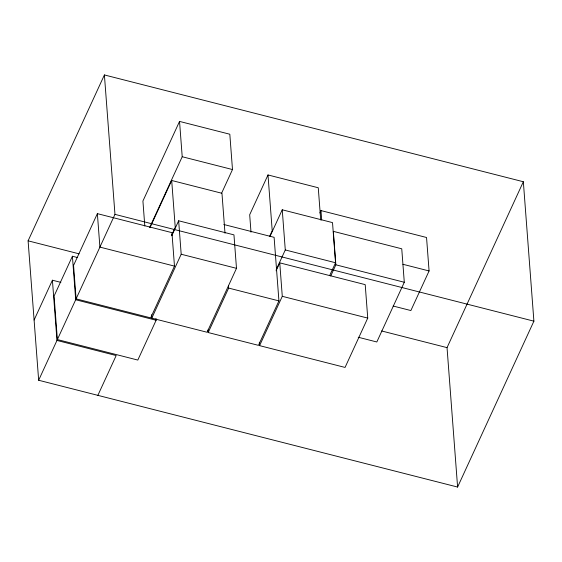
<?xml version="1.0" encoding="UTF-8"?>
<svg xmlns="http://www.w3.org/2000/svg" width="562" height="562" viewBox="0 0 562 562"><rect width="100%" height="100%" fill="white"/><g stroke="black" fill="none" stroke-linecap="round" stroke-linejoin="round"><path stroke-width="0.84" d="M28.1 240.831L104.399 74.943L523.341 181.744L533.9 321.169L457.601 487.057L38.659 380.256L28.1 240.831L79.087 253.834M34.099 320.031L52.414 280.213L60.872 282.37M77.479 257.544L72.4 256.244L54.085 296.062L57.38 339.56L137.816 360.066L156.131 320.249L155.997 318.513M97.374 213.644L73.566 265.397L76.102 298.865L150.672 317.874L174.473 266.114L171.944 232.654L97.374 213.644L99.903 247.104L174.473 266.114M38.659 380.256L114.964 214.368L104.399 74.943M221.498 193.44L232.492 169.548L229.816 134.227L179.538 121.413L142.917 201.041L144.806 226.022M149.618 227.603L182.214 156.735L179.538 121.413M150.047 227.533L171.691 180.479L221.962 193.293L224.99 233.202M97.872 395.353L116.179 355.542L56.973 340.446L52.414 280.213M171.572 235.302L175.239 227.329L171.691 180.479M171.754 235.766L178.653 220.775L233.954 234.867L236.49 268.334L207.09 332.254L151.789 318.155L151.529 314.727M151.789 318.155L181.189 254.235L178.653 220.775M320.705 220.009L318.268 187.764L267.997 174.951L249.683 214.768L251.003 232.19M223.838 224.505L274.108 237.319L278.928 300.895L258.478 345.356L208.207 332.542L228.65 288.081L228.453 285.468M269.655 236.293L272.219 230.722L267.997 174.951M269.915 236.595L282.243 209.788L332.514 222.608L335.556 262.756L329.753 275.373M276.223 269.655L285.285 249.942L282.243 209.788M276.09 270.807L279.75 262.854L365.209 284.639L367.745 318.099L345.054 367.429L259.595 345.637L259.335 342.209M319.876 212.956L320.972 210.581L426.544 237.494L429.08 270.954L410.871 310.547L393.133 306.03M259.595 345.637L282.279 296.315L279.75 262.854M330.737 275.963L335.858 264.814L333.329 231.354L401.753 248.797L404.289 282.257L376.821 341.977L358.233 337.242M457.601 487.057L447.036 347.632L523.341 181.744M182.214 156.735L232.492 169.548M402.898 264.281L429.08 270.954M285.285 249.942L335.556 262.756M335.858 264.814L404.289 282.257M114.964 214.368L533.9 321.169M181.189 254.235L236.49 268.334M282.279 296.315L367.745 318.099M228.65 288.081L278.928 300.895M381.605 330.955L447.036 347.632M156.131 320.249L75.694 299.75L72.4 256.244M320.972 210.581L321.689 220.016M208.003 329.929L208.207 332.542"/></g></svg>
